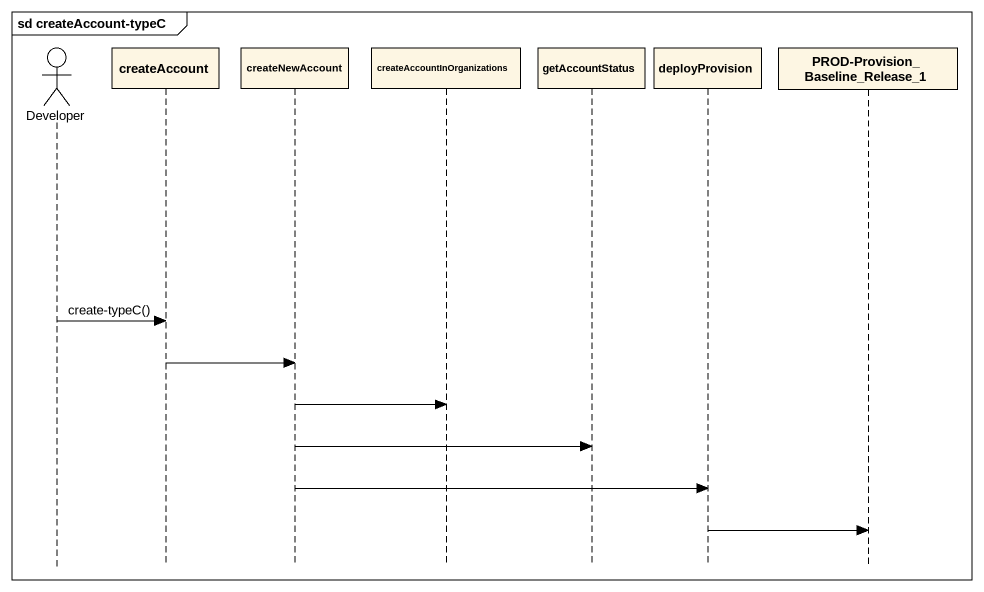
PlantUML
@startuml
mainframe sd createAccount-typeC
hide footbox
actor Developer
participant createAccount
participant createNewAccount
participant createAccountInOrganizations
participant getAccountStatus
participant deployProvision
participant "PROD-Provision_Baseline_Release_1" as PROD_Provision_Baseline

Developer -> createAccount : create-typeC()
createAccount -> createNewAccount
createNewAccount -> createAccountInOrganizations
createNewAccount -> getAccountStatus
createNewAccount -> deployProvision
deployProvision -> PROD_Provision_Baseline
@enduml
